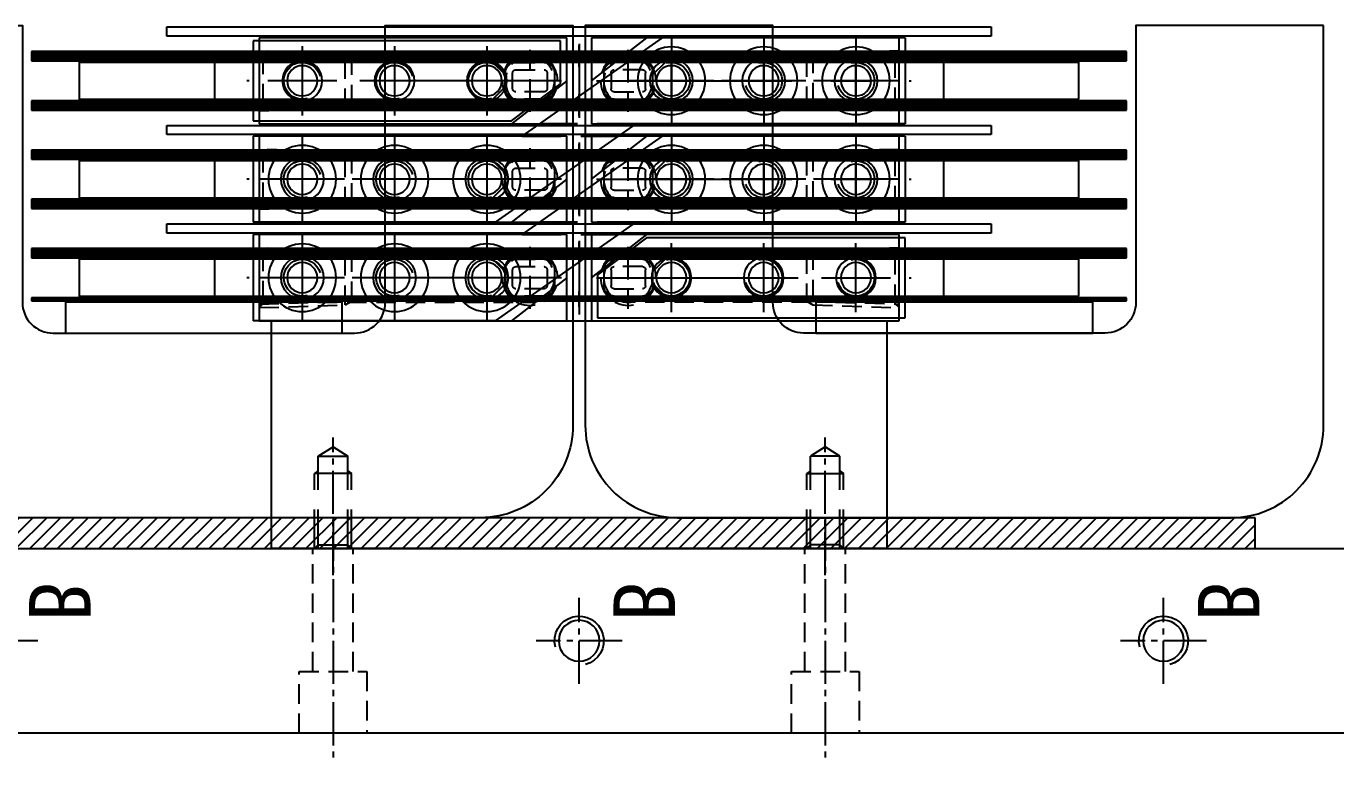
# Model space of a CAD drawing. Header units: millimetres. Extents: x 282 to 14566, y -4134 to 5341.
# Drawn here: x 3612.3 to 3825.2, y 866.2 to 986 of the extents above; entities that cross this region are included whole.
import ezdxf

# ---------------------------------------------------------------- set-up
doc = ezdxf.new("R2010")
doc.units = ezdxf.units.MM
for name, pattern in [('CENTER', [50.8, 31.75, -6.35, 6.35, -6.35]), ('CENTER1', [10, 7, -1, 1, -1]), ('CENTERX2', [101.6, 63.5, -12.7, 12.7, -12.7]), ('HIDDEN', [9.525, 6.35, -3.175]), ('HIDDEN2', [4.7625, 3.175, -1.5875])]:
    doc.linetypes.add(name, pattern=pattern)
doc.layers.add('CENTER', color=1, linetype='CENTER')
doc.layers.add('THIN', color=3, linetype='Continuous')
doc.styles.add('HAN', font='')
doc.styles.get('HAN').set_extended_font_data('GulimChe')

# ---------------------------------------------------------------- blocks, each defined once
blk = doc.blocks.new('A$C07EB2124')
at = {"color": 2}
for p, q in [((10, 37), (-90, 37)), ((-90, 37), (-90, 0)), ((10, 0), (10, 37)), ((-90, 0), (10, 0))]:
    blk.add_line(p, q, dxfattribs=at)
at = {"color": 2, "linetype": 'HIDDEN'}
for p, q in [((-82.4, 15), (-80, 16.52)), ((-82.4, 0), (-82.4, 15)), ((-82.4, 15), (-77.6, 15)), ((-80, 16.52), (-77.6, 15)), ((-77.6, 0), (-77.6, 15)), ((0, 16.52), (-2.4, 15)), ((-2.4, 0), (-2.4, 15)), ((2.4, 15), (-2.4, 15)), ((2.4, 15), (0, 16.52)), ((2.4, 0), (2.4, 15)), ((-82.4, 12.59), (-83, 12.2)), ((-83, 0), (-83, 12.2)), ((-77, 12.2), (-83, 12.2)), ((-77.6, 12.59), (-77, 12.2)), ((-77, 0), (-77, 12.2)), ((-77, 0), (-77, 12)), ((-2.4, 12.59), (-3, 12.2)), ((-3, 0), (-3, 12.2)), ((-3, 12.2), (3, 12.2)), ((2.4, 12.59), (3, 12.2)), ((3, 0), (3, 12.2))]:
    blk.add_line(p, q, dxfattribs=at)
for points in [[(-83, 0), (-82.4, 0.6), (-77.6, 0.6), (-77, 0)], [(-83, 0), (-77, 0)], [(3, 0), (2.4, 0.6), (-2.4, 0.6), (-3, 0)], [(3, 0), (-3, 0)]]:
    blk.add_lwpolyline(points, dxfattribs=at)
at = {"layer": 'CENTER', "linetype": 'CENTER1'}
for p, q in [((-80, -4.36), (-80, 18.05)), ((0, -4.36), (0, 18.05))]:
    blk.add_line(p, q, dxfattribs=at)
blk = doc.blocks.new('A$C406C0A8B')
at = {"color": 1}
for p, q in [((-12, 6.5), (38, 6.5)), ((-12, -0.48), (-12, 6.5)), ((38, 6.5), (38, -6.5)), ((-4.02, -6.5), (-12, -0.48)), ((38, -6.5), (-4.02, -6.5))]:
    blk.add_line(p, q, dxfattribs=at)
at = {"color": 1, "linetype": 'CENTER', "ltscale": 3}
for p, q in [((0, 5.62), (0, -5.62)), ((15, 5.62), (15, -5.62)), ((30, 5.62), (30, -5.62)), ((-5.62, 0), (5.62, 0)), ((9.38, 0), (20.62, 0)), ((24.38, 0), (35.62, 0))]:
    blk.add_line(p, q, dxfattribs=at)
at = {"color": 1}
for centre in [(0, 0), (15, 0), (30, 0)]:
    blk.add_circle(centre, 3.25, dxfattribs=at)
blk = doc.blocks.new('A$C6A33477B')
at = {"color": 6}
for p, q in [((-8, 7), (31.42, 7)), ((-8, 7), (-8, -7)), ((54.27, -9), (31.42, 7)), ((-8, -7), (35.73, -7)), ((58.58, -23), (35.73, -7)), ((54.27, -9), (98, -9)), ((98, -9), (98, -23)), ((58.58, -23), (98, -23))]:
    blk.add_line(p, q, dxfattribs=at)
at = {"color": 1, "linetype": 'CENTER', "ltscale": 2}
for p, q in [((0, 6.88), (0, -6.88)), ((15, 6.88), (15, -6.88)), ((30, 6.88), (30, -6.88)), ((-6.88, 0), (6.88, 0)), ((8.12, 0), (21.88, 0)), ((23.12, 0), (36.88, 0)), ((60, -9.12), (60, -22.88)), ((75, -9.12), (75, -22.88)), ((90, -9.12), (90, -22.88)), ((53.12, -16), (66.88, -16)), ((68.12, -16), (81.88, -16)), ((83.12, -16), (96.88, -16))]:
    blk.add_line(p, q, dxfattribs=at)
at = {"color": 2, "linetype": 'HIDDEN'}
for p, q in [((35.73, -7), (51.42, -7)), ((54.27, -9), (38.58, -9))]:
    blk.add_line(p, q, dxfattribs=at)
at = {"color": 6}
for centre, radius in [((0, 0), 5.5), ((15, 0), 5.5), ((30, 0), 5.5), ((0, 0), 3.5), ((15, 0), 3.5), ((30, 0), 3.5), ((60, -16), 5.5), ((75, -16), 5.5), ((90, -16), 5.5), ((60, -16), 3.5), ((75, -16), 3.5), ((90, -16), 3.5)]:
    blk.add_circle(centre, radius, dxfattribs=at)
blk = doc.blocks.new('A$C429828F3')
at = {"color": 250}
for points in [[(-182, 80), (-151.5, 80), (-151.5, 35, 0.414214), (-146.5, 30), (-97.5, 30, 0.414214), (-92.5, 35), (-92.5, 80), (-62, 80), (-62, 15, -0.414214), (-77, 0), (-167, 0, -0.414214), (-182, 15)], [(-45, 0), (45, 0, 0.414214), (60, 15), (60, 80), (29.5, 80), (29.5, 35, -0.414214), (24.5, 30), (-24.5, 30, -0.414214), (-29.5, 35), (-29.5, 80), (-60, 80), (-60, 15, 0.414214)]]:
    blk.add_lwpolyline(points, format="xyb", close=True, dxfattribs=at)
blk = doc.blocks.new('A$C45CF31D8')
at = {"color": 250}
for p, q in [((15, 47.75), (-119, 47.75)), ((-119, 47.75), (-119, 46.25)), ((15, 46.25), (15, 47.75)), ((-119, 46.25), (15, 46.25)), ((-104, 32), (-104, 46)), ((-104, 46), (-54, 46)), ((-54, 39), (-63, 46)), ((-54, 46), (-54, 32)), ((-50, 46), (0, 46)), ((-50, 32), (-50, 46)), ((0, 46), (0, 32)), ((-141, 43.5, 0), (-141, 43.75, 0)), ((-141, 43.75, 0), (37, 43.75, 0)), ((-141, 43.25, 0), (-141, 43.5, 0)), ((-141, 43.5, 0), (37, 43.5, 0)), ((37, 43.5, 0), (-141, 43.5, 0)), ((37, 43.25, 0), (-141, 43.25, 0)), ((-141, 43, 0), (-141, 43.25, 0)), ((-141, 43.25, 0), (37, 43.25, 0)), ((-141, 42.75, 0), (-141, 43, 0)), ((-141, 43, 0), (37, 43, 0)), ((37, 43, 0), (-141, 43, 0)), ((-141, 42.5, 0), (-141, 42.75, 0)), ((-141, 42.75, 0), (37, 42.75, 0)), ((37, 42.75, 0), (-141, 42.75, 0)), ((37, 43.75, 0), (37, 43.5, 0)), ((37, 43.5, 0), (37, 43.25, 0)), ((37, 43.25, 0), (37, 43, 0)), ((37, 43, 0), (37, 42.75, 0)), ((37, 42.75, 0), (37, 42.5, 0)), ((-141, 42.25, 0), (-141, 42.5, 0)), ((-141, 42.5, 0), (37, 42.5, 0)), ((37, 42.5, 0), (-141, 42.5, 0)), ((37, 42.25, 0), (-141, 42.25, 0)), ((-111.25, 42), (-111.25, 36)), ((7.25, 42), (7.25, 36)), ((37, 42.5, 0), (37, 42.25, 0)), ((-50, 39), (-41, 32)), ((-141, 35.5, 0), (-141, 35.75, 0)), ((-141, 35.75, 0), (37, 35.75, 0)), ((-141, 35.25, 0), (-141, 35.5, 0)), ((-141, 35.5, 0), (37, 35.5, 0)), ((37, 35.5, 0), (-141, 35.5, 0)), ((37, 35.25, 0), (-141, 35.25, 0)), ((-141, 35, 0), (-141, 35.25, 0)), ((-141, 35.25, 0), (37, 35.25, 0)), ((-141, 34.75, 0), (-141, 35, 0)), ((-141, 35, 0), (37, 35, 0)), ((37, 35, 0), (-141, 35, 0)), ((37, 34.75, 0), (-141, 34.75, 0)), ((-141, 34.5, 0), (-141, 34.75, 0)), ((-141, 34.75, 0), (37, 34.75, 0)), ((-141, 34.25, 0), (-141, 34.5, 0)), ((-141, 34.5, 0), (37, 34.5, 0)), ((37, 34.5, 0), (-141, 34.5, 0)), ((37, 34.25, 0), (-141, 34.25, 0)), ((37, 35.75, 0), (37, 35.5, 0)), ((37, 35.5, 0), (37, 35.25, 0)), ((37, 35.25, 0), (37, 35, 0)), ((37, 35, 0), (37, 34.75, 0)), ((37, 34.75, 0), (37, 34.5, 0)), ((37, 34.5, 0), (37, 34.25, 0)), ((-54, 32), (-104, 32)), ((0, 32), (-50, 32)), ((15, 31.75), (-119, 31.75)), ((-119, 31.75), (-119, 30.25)), ((-119, 30.25), (15, 30.25)), ((-104, 16), (-104, 30)), ((-104, 30), (-54, 30)), ((-54, 23), (-63, 30)), ((-54, 30), (-54, 16)), ((-50, 30), (0, 30)), ((-50, 16), (-50, 30)), ((0, 30), (0, 16)), ((15, 30.25), (15, 31.75)), ((-141, 27.5, 0), (-141, 27.75, 0)), ((-141, 27.75, 0), (37, 27.75, 0)), ((37, 27.75, 0), (37, 27.5, 0)), ((-141, 27.25, 0), (-141, 27.5, 0)), ((-141, 27.5, 0), (37, 27.5, 0)), ((37, 27.5, 0), (-141, 27.5, 0)), ((37, 27.25, 0), (-141, 27.25, 0)), ((-141, 27, 0), (-141, 27.25, 0)), ((-141, 27.25, 0), (37, 27.25, 0)), ((-141, 26.75, 0), (-141, 27, 0)), ((-141, 27, 0), (37, 27, 0)), ((37, 27, 0), (-141, 27, 0)), ((-141, 26.5, 0), (-141, 26.75, 0)), ((-141, 26.75, 0), (37, 26.75, 0)), ((37, 26.75, 0), (-141, 26.75, 0)), ((-141, 26.25, 0), (-141, 26.5, 0)), ((-141, 26.5, 0), (37, 26.5, 0)), ((37, 26.5, 0), (-141, 26.5, 0)), ((37, 26.25, 0), (-141, 26.25, 0)), ((-111.25, 26), (-111.25, 20)), ((7.25, 26), (7.25, 20)), ((37, 27.5, 0), (37, 27.25, 0)), ((37, 27.25, 0), (37, 27, 0)), ((37, 27, 0), (37, 26.75, 0)), ((37, 26.75, 0), (37, 26.5, 0)), ((37, 26.5, 0), (37, 26.25, 0)), ((-50, 23), (-41, 16)), ((-141, 19.5, 0), (-141, 19.75, 0)), ((-141, 19.75, 0), (37, 19.75, 0)), ((-141, 19.25, 0), (-141, 19.5, 0)), ((-141, 19.5, 0), (37, 19.5, 0)), ((37, 19.5, 0), (-141, 19.5, 0)), ((37, 19.25, 0), (-141, 19.25, 0)), ((-141, 19, 0), (-141, 19.25, 0)), ((-141, 19.25, 0), (37, 19.25, 0)), ((37, 19.75, 0), (37, 19.5, 0)), ((37, 19.5, 0), (37, 19.25, 0)), ((37, 19.25, 0), (37, 19, 0)), ((-141, 18.75, 0), (-141, 19, 0)), ((-141, 19, 0), (37, 19, 0)), ((37, 19, 0), (-141, 19, 0)), ((37, 18.75, 0), (-141, 18.75, 0)), ((-141, 18.5, 0), (-141, 18.75, 0)), ((-141, 18.75, 0), (37, 18.75, 0)), ((-141, 18.25, 0), (-141, 18.5, 0)), ((-141, 18.5, 0), (37, 18.5, 0)), ((37, 18.5, 0), (-141, 18.5, 0)), ((37, 18.25, 0), (-141, 18.25, 0)), ((37, 19, 0), (37, 18.75, 0)), ((37, 18.75, 0), (37, 18.5, 0)), ((37, 18.5, 0), (37, 18.25, 0)), ((15, 15.75), (-119, 15.75)), ((-119, 15.75), (-119, 14.25)), ((-54, 16), (-104, 16)), ((0, 16), (-50, 16)), ((15, 14.25), (15, 15.75)), ((-119, 14.25), (15, 14.25)), ((-104, 0), (-104, 14)), ((-104, 14), (-54, 14)), ((-54, 7), (-63, 14)), ((-54, 14), (-54, 0)), ((-50, 14), (0, 14)), ((-50, 0), (-50, 14)), ((0, 14), (0, 0)), ((-141, 11.5, 0), (-141, 11.75, 0)), ((-141, 11.75, 0), (37, 11.75, 0)), ((-141, 11.25, 0), (-141, 11.5, 0)), ((-141, 11.5, 0), (37, 11.5, 0)), ((37, 11.5, 0), (-141, 11.5, 0)), ((37, 11.25, 0), (-141, 11.25, 0)), ((-141, 11, 0), (-141, 11.25, 0)), ((-141, 11.25, 0), (37, 11.25, 0)), ((-141, 10.75, 0), (-141, 11, 0)), ((-141, 11, 0), (37, 11, 0)), ((37, 11, 0), (-141, 11, 0)), ((-141, 10.5, 0), (-141, 10.75, 0)), ((-141, 10.75, 0), (37, 10.75, 0)), ((37, 10.75, 0), (-141, 10.75, 0)), ((37, 11.75, 0), (37, 11.5, 0)), ((37, 11.5, 0), (37, 11.25, 0)), ((37, 11.25, 0), (37, 11, 0)), ((37, 11, 0), (37, 10.75, 0)), ((37, 10.75, 0), (37, 10.5, 0)), ((-141, 10.25, 0), (-141, 10.5, 0)), ((-141, 10.5, 0), (37, 10.5, 0)), ((37, 10.5, 0), (-141, 10.5, 0)), ((37, 10.25, 0), (-141, 10.25, 0)), ((-111.25, 10), (-111.25, 4)), ((7.25, 10), (7.25, 4)), ((37, 10.5, 0), (37, 10.25, 0)), ((-50, 7), (-41, 0)), ((-141, 3.5, 0), (-141, 3.75, 0)), ((-141, 3.75, 0), (37, 3.75, 0)), ((-141, 3.25, 0), (-141, 3.5, 0)), ((-141, 3.5, 0), (37, 3.5, 0)), ((37, 3.5, 0), (-141, 3.5, 0)), ((37, 3.25, 0), (-141, 3.25, 0)), ((37, 3.75, 0), (37, 3.5, 0)), ((37, 3.5, 0), (37, 3.25, 0)), ((-54, 0), (-104, 0)), ((0, 0), (-50, 0))]:
    blk.add_line(p, q, dxfattribs=at)
at = {"color": 250, "linetype": 'CENTERX2'}
for p, q in [((-52, 45, 0), (-52, 33, 0)), ((-52, 29, 0), (-52, 17, 0)), ((-52, 13, 0), (-52, 1, 0))]:
    blk.add_line(p, q, dxfattribs=at)
at = {"color": 250, "linetype": 'CENTER1'}
for p, q in [((-52, 42.5, 0), (-52, 44.75, 0)), ((-52, 42.25, 0), (-52, 44.5, 0)), ((-52, 42, 0), (-52, 44.25, 0)), ((-52, 41.75, 0), (-52, 44, 0)), ((-52, 41.5, 0), (-52, 43.75, 0)), ((-52, 41.25, 0), (-52, 43.5, 0)), ((-52, 34.5, 0), (-52, 36.75, 0)), ((-52, 34.25, 0), (-52, 36.5, 0)), ((-52, 34, 0), (-52, 36.25, 0)), ((-52, 33.75, 0), (-52, 36, 0)), ((-52, 33.5, 0), (-52, 35.75, 0)), ((-52, 33.25, 0), (-52, 35.5, 0)), ((-52, 26.5, 0), (-52, 28.75, 0)), ((-52, 26.25, 0), (-52, 28.5, 0)), ((-52, 26, 0), (-52, 28.25, 0)), ((-52, 25.75, 0), (-52, 28, 0)), ((-52, 25.5, 0), (-52, 27.75, 0)), ((-52, 25.25, 0), (-52, 27.5, 0)), ((-52, 18.5, 0), (-52, 20.75, 0)), ((-52, 18.25, 0), (-52, 20.5, 0)), ((-52, 18, 0), (-52, 20.25, 0)), ((-52, 17.75, 0), (-52, 20, 0)), ((-52, 17.5, 0), (-52, 19.75, 0)), ((-52, 17.25, 0), (-52, 19.5, 0)), ((-52, 10.5, 0), (-52, 12.75, 0)), ((-52, 10.25, 0), (-52, 12.5, 0)), ((-52, 10, 0), (-52, 12.25, 0)), ((-52, 9.75, 0), (-52, 12, 0)), ((-52, 9.5, 0), (-52, 11.75, 0)), ((-52, 9.25, 0), (-52, 11.5, 0)), ((-52, 2.5, 0), (-52, 4.75, 0)), ((-52, 2.25, 0), (-52, 4.5, 0))]:
    blk.add_line(p, q, dxfattribs=at)
at = {"color": 250, "linetype": 'HIDDEN2'}
for p, q in [((-103.4, 43.26), (-104, 43.86)), ((-104, 43.86), (-90, 43.43)), ((-104, 43.28), (-88.94, 42.81)), ((-104, 43), (-60.28, 43)), ((-103.4, 34.74), (-103.4, 43.26)), ((-90, 43.43), (-88.94, 42.81)), ((-90, 43.43), (-90, 34.57)), ((-88.94, 42.81), (-88.94, 35.19)), ((-85, 43.5), (-85, 43.75)), ((-85, 43.25), (-85, 43.5)), ((-85, 43), (-85, 43.25)), ((-85, 42.75), (-85, 43)), ((-85, 42.5), (-85, 42.75)), ((-60, 33.96), (-60, 44.04)), ((-44, 44.04), (-44, 33.96)), ((0, 43), (-44, 43)), ((-19, 43.5), (-19, 43.75)), ((-19, 43.25), (-19, 43.5)), ((-19, 43), (-19, 43.25)), ((-19, 42.75), (-19, 43)), ((-19, 42.5), (-19, 42.75)), ((-15.06, 42.81), (-14, 43.43)), ((-15.06, 42.81), (0, 43.28)), ((-15.06, 35.19), (-15.06, 42.81)), ((-14, 43.43), (0, 43.86)), ((-14, 34.57), (-14, 43.43)), ((0, 43.86), (-0.6, 43.26)), ((-0.6, 43.26), (-0.6, 34.74)), ((-85, 42.25), (-85, 42.5)), ((-62.3, 42), (-57.7, 42)), ((-62.3, 40.8), (-57.7, 40.8)), ((-41.7, 42), (-46.3, 42)), ((-41.7, 40.8), (-46.3, 40.8)), ((-19, 42.25), (-19, 42.5)), ((-54.96, 39), (-65.04, 39)), ((-64, 37.7), (-64, 40.3)), ((-62.8, 37.7), (-62.8, 40.3)), ((-57.2, 40.3), (-57.2, 37.7)), ((-56, 40.3), (-56, 37.7)), ((-49.04, 39), (-38.96, 39)), ((-48, 40.3), (-48, 37.7)), ((-46.8, 40.3), (-46.8, 37.7)), ((-41.2, 37.7), (-41.2, 40.3)), ((-40, 37.7), (-40, 40.3)), ((-57.7, 37.2), (-62.3, 37.2)), ((-46.3, 37.2), (-41.7, 37.2)), ((-88.94, 35.19), (-104, 34.72)), ((-104, 35), (-60, 35)), ((-104, 34.14), (-103.4, 34.74)), ((-90, 34.57), (-104, 34.14)), ((-88.94, 35.19), (-90, 34.57)), ((-85, 35.5), (-85, 35.75)), ((-85, 35.25), (-85, 35.5)), ((-85, 35), (-85, 35.25)), ((-85, 34.75), (-85, 35)), ((-85, 34.5), (-85, 34.75)), ((-85, 34.25), (-85, 34.5)), ((-57.7, 36), (-62.3, 36)), ((-46.3, 36), (-41.7, 36)), ((0, 35), (-43.72, 35)), ((-19, 35.5), (-19, 35.75)), ((-19, 35.25), (-19, 35.5)), ((-19, 35), (-19, 35.25)), ((-19, 34.75), (-19, 35)), ((-19, 34.5), (-19, 34.75)), ((-19, 34.25), (-19, 34.5)), ((0, 34.72), (-15.06, 35.19)), ((-14, 34.57), (-15.06, 35.19)), ((0, 34.14), (-14, 34.57)), ((-0.6, 34.74), (0, 34.14)), ((-103.4, 27.26), (-104, 27.86)), ((-104, 27.86), (-90, 27.43)), ((-85, 27.5), (-85, 27.75)), ((-60, 17.96), (-60, 28.04)), ((-44, 28.04), (-44, 17.96)), ((-19, 27.5), (-19, 27.75)), ((-14, 27.43), (0, 27.86)), ((0, 27.86), (-0.6, 27.26)), ((-104, 27.28), (-88.94, 26.81)), ((-104, 27), (-60.28, 27)), ((-103.4, 18.74), (-103.4, 27.26)), ((-90, 27.43), (-88.94, 26.81)), ((-90, 27.43), (-90, 18.57)), ((-88.94, 26.81), (-88.94, 19.19)), ((-85, 27.25), (-85, 27.5)), ((-85, 27), (-85, 27.25)), ((-85, 26.75), (-85, 27)), ((-85, 26.5), (-85, 26.75)), ((-85, 26.25), (-85, 26.5)), ((-62.3, 26), (-57.7, 26)), ((-41.7, 26), (-46.3, 26)), ((0, 27), (-44, 27)), ((-19, 27.25), (-19, 27.5)), ((-19, 27), (-19, 27.25)), ((-19, 26.75), (-19, 27)), ((-19, 26.5), (-19, 26.75)), ((-19, 26.25), (-19, 26.5)), ((-15.06, 26.81), (-14, 27.43)), ((-15.06, 26.81), (0, 27.28)), ((-15.06, 19.19), (-15.06, 26.81)), ((-14, 18.57), (-14, 27.43)), ((-0.6, 27.26), (-0.6, 18.74)), ((-64, 21.7), (-64, 24.3)), ((-62.8, 21.7), (-62.8, 24.3)), ((-62.3, 24.8), (-57.7, 24.8)), ((-57.2, 24.3), (-57.2, 21.7)), ((-56, 24.3), (-56, 21.7)), ((-48, 24.3), (-48, 21.7)), ((-46.8, 24.3), (-46.8, 21.7)), ((-41.7, 24.8), (-46.3, 24.8)), ((-41.2, 21.7), (-41.2, 24.3)), ((-40, 21.7), (-40, 24.3)), ((-54.96, 23), (-65.04, 23)), ((-49.04, 23), (-38.96, 23)), ((-88.94, 19.19), (-104, 18.72)), ((-88.94, 19.19), (-90, 18.57)), ((-85, 19.5), (-85, 19.75)), ((-85, 19.25), (-85, 19.5)), ((-85, 19), (-85, 19.25)), ((-57.7, 21.2), (-62.3, 21.2)), ((-57.7, 20), (-62.3, 20)), ((-46.3, 21.2), (-41.7, 21.2)), ((-46.3, 20), (-41.7, 20)), ((-19, 19.5), (-19, 19.75)), ((-19, 19.25), (-19, 19.5)), ((-19, 19), (-19, 19.25)), ((0, 18.72), (-15.06, 19.19)), ((-14, 18.57), (-15.06, 19.19)), ((-104, 19), (-60, 19)), ((-104, 18.14), (-103.4, 18.74)), ((-90, 18.57), (-104, 18.14)), ((-85, 18.75), (-85, 19)), ((-85, 18.5), (-85, 18.75)), ((-85, 18.25), (-85, 18.5)), ((0, 19), (-43.72, 19)), ((-19, 18.75), (-19, 19)), ((-19, 18.5), (-19, 18.75)), ((-19, 18.25), (-19, 18.5)), ((0, 18.14), (-14, 18.57)), ((-0.6, 18.74), (0, 18.14)), ((-103.4, 11.26), (-104, 11.86)), ((-104, 11.86), (-90, 11.43)), ((-104, 11.28), (-88.94, 10.81)), ((-104, 11), (-60.28, 11)), ((-103.4, 2.74), (-103.4, 11.26)), ((-90, 11.43), (-88.94, 10.81)), ((-90, 11.43), (-90, 2.57)), ((-88.94, 10.81), (-88.94, 3.19)), ((-85, 11.5), (-85, 11.75)), ((-85, 11.25), (-85, 11.5)), ((-85, 11), (-85, 11.25)), ((-85, 10.75), (-85, 11)), ((-85, 10.5), (-85, 10.75)), ((-60, 1.96), (-60, 12.04)), ((-44, 12.04), (-44, 1.96)), ((0, 11), (-44, 11)), ((-19, 11.5), (-19, 11.75)), ((-19, 11.25), (-19, 11.5)), ((-19, 11), (-19, 11.25)), ((-19, 10.75), (-19, 11)), ((-19, 10.5), (-19, 10.75)), ((-15.06, 10.81), (-14, 11.43)), ((-15.06, 10.81), (0, 11.28)), ((-15.06, 3.19), (-15.06, 10.81)), ((-14, 11.43), (0, 11.86)), ((-14, 2.57), (-14, 11.43)), ((0, 11.86), (-0.6, 11.26)), ((-0.6, 11.26), (-0.6, 2.74)), ((-85, 10.25), (-85, 10.5)), ((-62.3, 10), (-57.7, 10)), ((-62.3, 8.8), (-57.7, 8.8)), ((-41.7, 10), (-46.3, 10)), ((-41.7, 8.8), (-46.3, 8.8)), ((-19, 10.25), (-19, 10.5)), ((-54.96, 7), (-65.04, 7)), ((-64, 5.7), (-64, 8.3)), ((-62.8, 5.7), (-62.8, 8.3)), ((-57.2, 8.3), (-57.2, 5.7)), ((-56, 8.3), (-56, 5.7)), ((-49.04, 7), (-38.96, 7)), ((-48, 8.3), (-48, 5.7)), ((-46.8, 8.3), (-46.8, 5.7)), ((-41.2, 5.7), (-41.2, 8.3)), ((-40, 5.7), (-40, 8.3)), ((-57.7, 5.2), (-62.3, 5.2)), ((-46.3, 5.2), (-41.7, 5.2)), ((-88.94, 3.19), (-104, 2.72)), ((-104, 3), (-60, 3)), ((-104, 2.14), (-103.4, 2.74)), ((-90, 2.57), (-104, 2.14)), ((-88.94, 3.19), (-90, 2.57)), ((-85, 3.5), (-85, 3.75)), ((-85, 3.25), (-85, 3.5)), ((-57.7, 4), (-62.3, 4)), ((-46.3, 4), (-41.7, 4)), ((0, 3), (-43.72, 3)), ((-19, 3.5), (-19, 3.75)), ((-19, 3.25), (-19, 3.5)), ((0, 2.72), (-15.06, 3.19)), ((-14, 2.57), (-15.06, 3.19)), ((0, 2.14), (-14, 2.57)), ((-0.6, 2.74), (0, 2.14))]:
    blk.add_line(p, q, dxfattribs=at)
at = {"color": 250, "elevation": 0}
for points in [[(-133.25, 36), (-133.25, 42), (29.25, 42), (29.25, 36)], [(-133.25, 20), (-133.25, 26), (29.25, 26), (29.25, 20)], [(-133.25, 4), (-133.25, 10), (29.25, 10), (29.25, 4)]]:
    blk.add_lwpolyline(points, close=True, dxfattribs=at)
at = {"color": 250, "linetype": 'HIDDEN2'}
for points in [[(-66, 36), (-64, 38), (-64, 40), (-66, 42)], [(-38, 36), (-40, 38), (-40, 40), (-38, 42)], [(-66, 20), (-64, 22), (-64, 24), (-66, 26)], [(-38, 20), (-40, 22), (-40, 24), (-38, 26)], [(-66, 4), (-64, 6), (-64, 8), (-66, 10)], [(-38, 4), (-40, 6), (-40, 8), (-38, 10)]]:
    blk.add_lwpolyline(points, dxfattribs=at)
for centre, radius in [((-60, 39), 4.5), ((-60, 39), 4), ((-44, 39), 4.5), ((-44, 39), 4), ((-60, 23), 4.5), ((-60, 23), 4), ((-44, 23), 4.5), ((-44, 23), 4), ((-60, 7), 4.5), ((-60, 7), 4), ((-44, 7), 4.5), ((-44, 7), 4)]:
    blk.add_circle(centre, radius, dxfattribs=at)
at = {"color": 250}
for centre in [(-97, 39), (-82, 39), (-67, 39), (-37, 39), (-22, 39), (-7, 39), (-97, 23), (-82, 23), (-67, 23), (-37, 23), (-22, 23), (-7, 23), (-97, 7), (-82, 7), (-67, 7), (-37, 7), (-22, 7), (-7, 7)]:
    blk.add_circle(centre, 2.46, dxfattribs=at)
at = {"color": 250, "linetype": 'HIDDEN2'}
for centre, radius, start, end in [((-62.3, 40.3), 1.7, 90, 180), ((-62.3, 40.3), 0.5, 90, 180), ((-57.7, 40.3), 1.7, 360, 90), ((-57.7, 40.3), 0.5, 360, 90), ((-46.3, 40.3), 1.7, 90, 180), ((-46.3, 40.3), 0.5, 90, 180), ((-41.7, 40.3), 1.7, 360, 90), ((-41.7, 40.3), 0.5, 0, 90), ((-62.3, 37.7), 1.7, 180, 270), ((-62.3, 37.7), 0.5, 180, 270), ((-57.7, 37.7), 0.5, 270, 0), ((-57.7, 37.7), 1.7, 270, 0), ((-46.3, 37.7), 1.7, 180, 270), ((-46.3, 37.7), 0.5, 180, 270), ((-41.7, 37.7), 0.5, 270, 0), ((-41.7, 37.7), 1.7, 270, 0), ((-62.3, 24.3), 1.7, 90, 180), ((-57.7, 24.3), 1.7, 360, 90), ((-46.3, 24.3), 1.7, 90, 180), ((-41.7, 24.3), 1.7, 360, 90), ((-62.3, 24.3), 0.5, 90, 180), ((-57.7, 24.3), 0.5, 360, 90), ((-46.3, 24.3), 0.5, 90, 180), ((-41.7, 24.3), 0.5, 0, 90), ((-62.3, 21.7), 1.7, 180, 270), ((-62.3, 21.7), 0.5, 180, 270), ((-57.7, 21.7), 0.5, 270, 0), ((-57.7, 21.7), 1.7, 270, 0), ((-46.3, 21.7), 1.7, 180, 270), ((-46.3, 21.7), 0.5, 180, 270), ((-41.7, 21.7), 0.5, 270, 0), ((-41.7, 21.7), 1.7, 270, 0), ((-62.3, 8.3), 1.7, 90, 180), ((-62.3, 8.3), 0.5, 90, 180), ((-57.7, 8.3), 1.7, 360, 90), ((-57.7, 8.3), 0.5, 360, 90), ((-46.3, 8.3), 1.7, 90, 180), ((-46.3, 8.3), 0.5, 90, 180), ((-41.7, 8.3), 1.7, 360, 90), ((-41.7, 8.3), 0.5, 0, 90), ((-62.3, 5.7), 1.7, 180, 270), ((-62.3, 5.7), 0.5, 180, 270), ((-57.7, 5.7), 0.5, 270, 0), ((-57.7, 5.7), 1.7, 270, 0), ((-46.3, 5.7), 1.7, 180, 270), ((-46.3, 5.7), 0.5, 180, 270), ((-41.7, 5.7), 0.5, 270, 0), ((-41.7, 5.7), 1.7, 270, 0)]:
    blk.add_arc(centre, radius, start, end, dxfattribs=at)
at = {"layer": 'CENTER', "color": 250}
for p, q in [((-97, 34.52), (-97, 43.48)), ((-82, 34.52), (-82, 43.48)), ((-67, 34.52), (-67, 43.48)), ((-37, 43.48), (-37, 34.52)), ((-22, 43.48), (-22, 34.52)), ((-7, 43.48), (-7, 34.52)), ((-54.85, 39), (-106, 39)), ((-49.15, 39), (2, 39)), ((-97, 18.52), (-97, 27.48)), ((-82, 18.52), (-82, 27.48)), ((-67, 18.52), (-67, 27.48)), ((-37, 27.48), (-37, 18.52)), ((-22, 27.48), (-22, 18.52)), ((-7, 27.48), (-7, 18.52)), ((-54.85, 23), (-106, 23)), ((-49.15, 23), (2, 23)), ((-97, 2.52), (-97, 11.48)), ((-82, 2.52), (-82, 11.48)), ((-67, 2.52), (-67, 11.48)), ((-37, 11.48), (-37, 2.52)), ((-22, 11.48), (-22, 2.52)), ((-7, 11.48), (-7, 2.52)), ((-54.85, 7), (-106, 7)), ((-49.15, 7), (2, 7))]:
    blk.add_line(p, q, dxfattribs=at)
at = {"layer": 'THIN', "color": 250}
for centre, start, end in [((-97, 39), 75, 345), ((-82, 39), 75, 345), ((-67, 39), 75, 345), ((-37, 39), 255, 165), ((-22, 39), 255, 165), ((-7, 39), 255, 165), ((-97, 23), 75, 345), ((-82, 23), 75, 345), ((-67, 23), 75, 345), ((-37, 23), 255, 165), ((-22, 23), 255, 165), ((-7, 23), 255, 165), ((-97, 7), 75, 345), ((-82, 7), 75, 345), ((-67, 7), 75, 345), ((-37, 7), 255, 165), ((-22, 7), 255, 165), ((-7, 7), 255, 165)]:
    blk.add_arc(centre, 3, start, end, dxfattribs=at)
blk = doc.blocks.new('A$C3AAF212B')
at = {"color": 1, "linetype": 'CENTER1'}
for p, q in [((15, 102), (15, 88)), ((8, 95), (22, 95)), ((35, 40), (-5, 40)), ((15, 7), (15, -7)), ((8, 0), (22, 0)), ((35, -40), (-5, -40)), ((15, -88), (15, -102))]:
    blk.add_line(p, q, dxfattribs=at)
at = {"linetype": 'HIDDEN2'}
for p, q in [((10, 43.3), (30, 43.3)), ((10, 36.7), (30, 36.7)), ((10, -36.7), (30, -36.7)), ((10, -43.3), (30, -43.3))]:
    blk.add_line(p, q, dxfattribs=at)
at = {"color": 2, "ltscale": 10}
blk.add_lwpolyline([(0, -290), (30, -290), (30, 290), (0, 290)], close=True, dxfattribs=at)
at = {"linetype": 'HIDDEN2'}
for points in [[(0, 34.5), (10, 34.5), (10, 45.5), (0, 45.5)], [(0, -45.5), (10, -45.5), (10, -34.5), (0, -34.5)]]:
    blk.add_lwpolyline(points, dxfattribs=at)
at = {"ltscale": 10}
for centre in [(15, 95), (15, 0)]:
    blk.add_circle(centre, 3.32, dxfattribs=at)
at = {"layer": 'THIN', "ltscale": 10}
for centre in [(15, 95), (15, 0)]:
    blk.add_arc(centre, 4, 255, 165, dxfattribs=at)
at = {"color": 3, "style": 'HAN'}
for p in [(18.08, 100.59), (18.08, 5.59), (18.08, -89.41)]:
    blk.add_text('B', height=10, dxfattribs=at).set_placement(p)

msp = doc.modelspace()

# ---------------------------------------------------------------- hatches: boundary and pattern name
h = msp.add_hatch()
h.set_pattern_fill('ANSI31', color=252, scale=0.5)
h.set_pattern_definition([(45, (2746.5768, -1339.0848), (-1.122532, 1.122532), [])])
h.paths.add_polyline_path([(3812.035, 906.174), (3596.156, 906.174), (3596.156, 901.174), (3812.035, 901.174)])

# ---------------------------------------------------------------- linework, layer by layer
at = {"color": 30}
for points in [[(3663.656, 941.174), (3618.656, 941.174), (3618.656, 936.174), (3663.656, 936.174), (3663.656, 941.174)], [(3785.656, 941.174), (3740.656, 941.174), (3740.656, 936.174), (3785.656, 936.174), (3785.656, 941.174)]]:
    msp.add_lwpolyline(points, dxfattribs=at)
at = {"color": 252}
msp.add_lwpolyline([(3812.035, 906.174), (3596.156, 906.174), (3596.156, 901.174), (3812.035, 901.174)], close=True, dxfattribs=at)

# ---------------------------------------------------------------- block references
at = {"xscale": -1}
for name, p in [('A$C429828F3', (3641.156, 906.174)), ('A$C45CF31D8', (3650.156, 938.174, 0)), ('A$C6A33477B', (3747.156, 977.174, 0)), ('A$C406C0A8B', (3687.156, 977.174, 0)), ('A$C6A33477B', (3747.156, 961.174, 0)), ('A$C07EB2124', (3662.156, 901.174))]:
    msp.add_blockref(name, p, dxfattribs=at)
for name, p, rotation in [('A$C406C0A8B', (3717.156, 945.174, 0), 180), ('A$C3AAF212B', (3702.156, 871.174), 270)]:
    msp.add_blockref(name, p, dxfattribs=dict(at, rotation=rotation))

doc.saveas('drawing.dxf')
